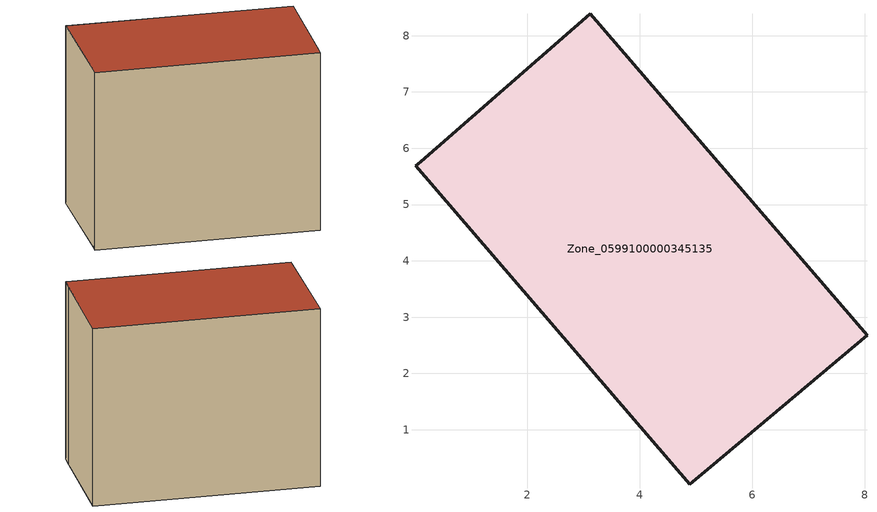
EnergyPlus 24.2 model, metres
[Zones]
Zone_0599100000345135
 floor ground (C_G): 8.04,2.68 5.26,0.34 4.89,0.03 0.02,5.69 0.12,5.76 3.12,8.39 z0
 wall outside (C_F): 5.26,0.34 8.04,2.68 3.12,8.39 0.12,5.76 0.02,5.69 4.89,0.03 5.26,0.34 z0:6.18
 roof outside (C_R): 0.02,5.69 4.89,0.03 5.26,0.34 8.04,2.68 3.12,8.39 0.12,5.76 z6.18
[BUILDING]
Pand.0599100000345135: North Axis=0; Terrain=City; Loads Convergence Tolerance Value=0.04; Temperature Convergence Tolerance Value=0.4; Solar Distribution=FullExterior; Maximum Number of Warmup Days=25; Minimum Number of Warmup Days=1
[Site:Location]
Rotterdam.The.Hague.AP_ZH_NLD Design_Conditions: Latitude=51.96; Longitude=4.45; Time Zone=1; Elevation=-4.5
[SITE:GROUNDTEMPERATURE:BUILDINGSURFACE]
18, 18, 18, 18, 18, 18, 18, 18, 18, 18, 18, 18
[MATERIAL] Thermal Absorptance=0.9; Solar Absorptance=0.7; Visible Absorptance=0.7
Name | Roughness | Thickness | Conductivity | Density | Specific Heat
G.TC.1992-2005 | MediumSmooth | 0.15 | 0.06 | 540 | 1210
F.TC.1992-2005 | Rough | 0.3 | 0.12 | 1920 | 840
R.TC.1992-2005 | MediumRough | 0.2 | 0.08 | 1500 | 1000
[CONSTRUCTION]
C_G: G.TC.1992-2005
C_F: F.TC.1992-2005
C_R: R.TC.1992-2005
[ZONE]
Zone_0599100000345135: Type=1; Multiplier=1; Ceiling Height=Autocalculate; Volume=Autocalculate; Floor Area=autocalculate; Part of Total Floor Area=Yes
[ZONEINFILTRATION:DESIGNFLOWRATE]
Infil_Zone_0599100000345135: Zone or ZoneList or Space or SpaceList=Zone_0599100000345135; Schedule=AlwaysOn; Design Flow Rate Calculation Method=Flow/Area; Flow Rate per Floor Area=0.0015; Constant Term Coefficient=1; Temperature Term Coefficient=0; Velocity Term Coefficient=0; Velocity Squared Term Coefficient=0
[HVACTEMPLATE:ZONE:IDEALLOADSAIRSYSTEM]
Zone_0599100000345135: Maximum Heating Supply Air Temperature=50; Minimum Cooling Supply Air Temperature=13; Maximum Heating Supply Air Humidity Ratio=0.0156; Minimum Cooling Supply Air Humidity Ratio=0.0077; Heating Limit=NoLimit; Cooling Limit=NoLimit; Dehumidification Control Type=ConstantSensibleHeatRatio; Cooling Sensible Heat Ratio=0.7; Dehumidification Setpoint=60; Humidification Control Type=None; Humidification Setpoint=30; Outdoor Air Method=None; Outdoor Air Flow Rate per Person=0.00944; Outdoor Air Flow Rate per Zone Floor Area=0; Outdoor Air Flow Rate per Zone=0; Demand Controlled Ventilation Type=None; Outdoor Air Economizer Type=NoEconomizer; Heat Recovery Type=None; Sensible Heat Recovery Effectiveness=0.7; Latent Heat Recovery Effectiveness=0.65
[ZONECONTROL:THERMOSTAT]
ThermostatControl_Zone_0599100000345135: Zone or ZoneList=Zone_0599100000345135; Control Type Schedule=DualSetpointControlType; Control 1=Thermostat_Zone_0599100000345135; Temperature Difference Between Cutout And Setpoint=0
[THERMOSTATSETPOINT:DUALSETPOINT]
Thermostat_Zone_0599100000345135: Heating Setpoint Temperature Schedule=HeatingSetpoint_Zone_0599100000345135; Cooling Setpoint Temperature Schedule=CoolingSetpoint_Zone_0599100000345135
[SCHEDULE:COMPACT]
HeatingSetpoint_Zone_0599100000345135: Through: 12/31, For: AllDays, Until: 24:00, 21
CoolingSetpoint_Zone_0599100000345135: Through: 12/31, For: AllDays, Until: 24:00, 24
DualSetpointControlType: Through: 12/31, For: AllDays, Until: 24:00, 4
AlwaysOn: Through: 12/31, For: AllDays, Until: 24:00, 1
